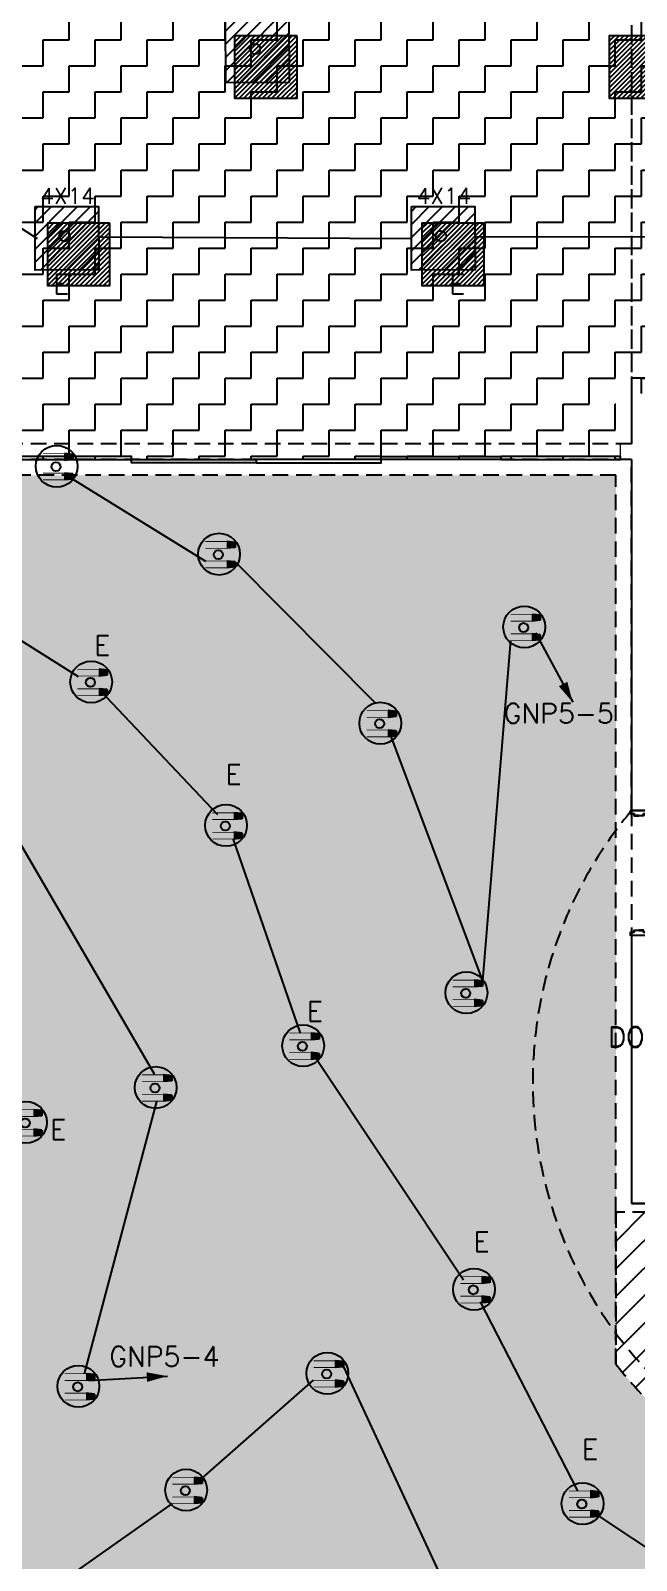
# Model space of a CAD drawing. Header units: inches. Extents: x 567115 to 582893, y 124948 to 133566.
# Drawn here: x 575163 to 575745, y 127263 to 128734 of the extents above; entities that cross this region are included whole.
import ezdxf

# ---------------------------------------------------------------- set-up
doc = ezdxf.new("R2010")
doc.units = ezdxf.units.IN
doc.header["$MEASUREMENT"] = 0
doc.linetypes.add('DASHED', pattern=[0.75, 0.5, -0.25])
doc.layers.add('bargh', color=2, linetype='Continuous', plot=False)
for name, color, linetype in [('Door', 1, 'Continuous'), ('ELECT', 3, 'Continuous'), ('kazeb', 15, 'Continuous'), ('khatchin', 15, 'DASHED'), ('LIGHTING', 3, 'Continuous'), ('LIGHTING WIRE', 4, 'Continuous'), ('wall kanaf', 4, 'Continuous'), ('wire', 4, 'Continuous')]:
    doc.layers.add(name, color=color, linetype=linetype)
doc.styles.add('ROMANS', font='romans.shx')

# ---------------------------------------------------------------- blocks, each defined once
blk = doc.blocks.new('barh')
at = {"layer": 'bargh', "ltscale": 80}
h = blk.add_hatch(dxfattribs=at)
h.set_pattern_fill('ANSI31', color=256)
h.set_pattern_definition([(45, (-26898.83973713651, -10198.60206395249), (-2.245064030267288, 2.245064030267288), [])])
h.paths.add_polyline_path([(60, 60), (0, 60), (0, 0), (60, 0)])
blk.add_lwpolyline([(60, 60), (0, 60), (0, 0), (60, 0)], close=True, dxfattribs=at)
blk = doc.blocks.new('4X14TO')
at = {"layer": 'LIGHTING'}
h = blk.add_hatch(dxfattribs=at)
h.set_pattern_fill('ANSI31', color=30, scale=70, style=0)
h.set_pattern_definition([(45, (-31130.7701792678, -3717.394609395182), (-6.18718433538229, 6.187184335382291), [])])
h.paths.add_polyline_path([(-60, 60), (0, 60), (0, 0), (-60, 0)])
at = {"layer": 'LIGHTING', "color": 3}
blk.add_lwpolyline([(-60, 60), (0, 60), (0, 0), (-60, 0)], close=True, dxfattribs=at)
at = {"layer": 'LIGHTING', "color": 2}
blk.add_circle((-32.18812563759275, 31.99136928035296), 4.964926850363248, dxfattribs=at)
at = {"layer": 'LIGHTING', "color": 2, "insert": (-3.441831551084761, 70.07078666289453), "char_height": 15, "attachment_point": 6, "style": 'ROMANS'}
blk.add_mtext('4X14', dxfattribs=at)
blk = doc.blocks.new('kam2x18t')
at = {"layer": 'ELECT'}
for p, q in [((15.88771896019171, 11.68841516475368), (7.902089985866041, 12.48779149723123)), ((7.902089985866041, 9.195696006165235), (15.88771896019171, 9.195696006165235)), ((15.88771896019171, 6.702976847576792), (7.902089985866041, 5.903600515099242)), ((8.878080813839915, 12.39009299771715), (8.878080813839915, 6.001299014635151)), ((9.472345375506848, 12.33060600835597), (9.472345375506848, 6.060786003996327)), ((10.10842643283104, 12.26693310988776), (10.10842643280921, 6.124458902442711)), ((10.70269099449797, 12.20744612052658), (10.70269099449797, 6.183945891803887)), ((11.33877205180033, 12.1437732220802), (11.33877205180033, 6.247618790250272)), ((11.93303661346727, 12.08428623271902), (11.93303661346727, 6.307105779611447)), ((12.83276316056435, 11.96832512042602), (12.83276316056435, 6.397170082600496)), ((13.42702772223129, 11.93473494039063), (13.42702772223129, 6.456657071961672)), ((14.1509906094725, 11.86226490708214), (14.1509906094725, 6.529127105248335)), ((14.74525517113943, 11.80277791772096), (14.74525517113943, 6.588614094609511)), ((15.29345439852477, 11.74790215411485), (15.29345439852477, 6.643489858215617)), ((15.88771896019171, 11.68841516475368), (15.88771896019171, 6.702976847576792)), ((15.88771896019171, -7.356627234781627), (7.902089985866041, -6.557250902304077)), ((7.902089985866041, -9.84934639337007), (15.88771896019171, -9.84934639337007)), ((15.88771896019171, -12.34206555195851), (7.902089985866041, -13.14144188443606)), ((8.878080813839915, -6.654949401818158), (8.878080813839915, -13.04374338490015)), ((9.472345375506848, -6.714436391179333), (9.472345375506848, -12.98425639553898)), ((10.10842643283104, -6.778109289647546), (10.10842643280921, -12.92058349709259)), ((10.70269099449797, -6.837596279008721), (10.70269099449797, -12.86109650773142)), ((11.33877205180033, -6.901269177455106), (11.33877205180033, -12.79742360928503)), ((11.93303661346727, -6.960756166816282), (11.93303661346727, -12.73793661992386)), ((12.83276316056435, -7.076717279109289), (12.83276316056435, -12.64787231693481)), ((13.42702772223129, -7.110307459144678), (13.42702772223129, -12.58838532757363)), ((14.1509906094725, -7.18277749245317), (14.1509906094725, -12.51591529428697)), ((14.74525517113943, -7.242264481814345), (14.74525517113943, -12.45642830492579)), ((15.29345439852477, -7.297140245420451), (15.29345439852477, -12.40155254131969)), ((15.88771896019171, -7.356627234781627), (15.88771896019171, -12.34206555195851))]:
    blk.add_line(p, q, dxfattribs=at)
at = {"layer": 'ELECT', "const_width": 0.7741439999913834}
for points in [[(-13.13894702601829, 12.48779149723123), (-13.13894702601829, 12.48779149723123), (7.902089985866041, 12.48779149723123), (7.902089985866041, 5.903600515099242), (-13.13894702601829, 5.903600515099242)], [(-13.13894702601829, -6.557250902304077), (-13.13894702601829, -6.557250902304077), (7.902089985866041, -6.557250902304077), (7.902089985866041, -13.14144188443606), (-13.13894702601829, -13.14144188443606)]]:
    blk.add_lwpolyline(points, dxfattribs=at)
at = {"layer": 'ELECT'}
for centre, radius in [((0.2270562094345223, 0.1683127936776145), 20.41578541488291), ((-0.4541124188690446, -0.3366255873552291), 4.408298720569396)]:
    blk.add_circle(centre, radius, dxfattribs=at)
blk = doc.blocks.new('FELESH1')
at = {"layer": 'wire', "color": 4, "linetype": 'Continuous'}
blk.add_line((10.69101856596535, 62.54183002842183), (-4.068202349619241, -22.21030323167361), dxfattribs=at)
at = {"layer": 'wire', "color": 4}
blk.add_lwpolyline([(-4.068202349619241, -22.21030323167361, 0, 10.44, 0), (0, 0, 10.44, 10.44, 0)], format="xyseb", dxfattribs=at)
blk = doc.blocks.new('D-125')
at = {"layer": 'Door', "ltscale": 8}
for p, q in [((-6.821420994237997, 10.41289502901782), (-6.821420994223445, 123.4128950289596)), ((-3.121420994255459, 124.6128950289421), (-3.121420994284563, 9.212895029006177))]:
    blk.add_line(p, q, dxfattribs=at)
at = {"layer": 'Door'}
for p, q in [((-122.5, 6), (-122.5, -6)), ((-6.475649015716044, 8.687316516574356), (-6.475649015701492, 4.499999999985448)), ((-6.475649015716044, 8.687316516574356), (-4.468239184672711, 8.687316516574356)), ((-5.99072364254971, 8.355525471808505), (-5.990723642564262, 4.478212038971833)), ((-5.99072364254971, 8.355525471808505), (-4.46823918465816, 8.355525471808505)), ((-4.834584681215347, 8.521420994205982), (-3.373941284007742, 8.521420994205982)), ((-4.104262982626096, 7.78683631302556), (-4.104262982626096, 9.247479710218613)), ((-2.5, 6), (-2.5, -6))]:
    blk.add_line(p, q, dxfattribs=at)
at = {"layer": 'Door', "ltscale": 8}
blk.add_lwpolyline([(-4.321420994223445, 123.4128950289305), (-4.321420994237997, 124.6128950289421), (-2.72142099426128, 124.6128950289421), (-2.72142099426128, 9.212895029006177), (-4.321420994237997, 9.21289502903528), (-4.321420994237997, 10.41289502904692), (-7.221420994232176, 10.41289502901782), (-7.221420994246728, 123.4128950289596)], close=True, dxfattribs=at)
at = {"layer": 'Door'}
for points in [[(-117.6710000000021, 0), (-117.6710000000021, 4.243499999996857, 0.414213562373095), (-117.7565000000177, 4.328999999997905), (-119.2144999999728, 4.328999999983353, -0.414213562373095), (-119.4709999999905, 4.585499999971944), (-119.4709999999905, 7.743499999982305, 0.414213562373095), (-119.5564999999915, 7.828999999997905), (-122.2434999999823, 7.828999999983353, 0.414213562373095), (-122.3289999999979, 7.743499999996857), (-122.3289999999979, 7.145000000004075), (-122.5, 7.145000000004075), (-122.5, 7.743499999996857, -0.414213562373095), (-122.2434999999823, 8.000000000014552), (-119.5564999999915, 7.999999999985448, -0.414213562373095), (-119.3000000000029, 7.743499999982305), (-119.2999999999884, 4.585499999971944, 0.414213562373095), (-119.2144999999728, 4.499999999985448), (-117.7565000000177, 4.5, -0.414213562373095), (-117.5, 4.243499999996857), (-117.5, 0)], [(-117.6710000000021, 0), (-117.6710000000021, -4.243499999996857, -0.414213562373095), (-117.7565000000177, -4.328999999997905), (-119.2144999999728, -4.328999999983353, 0.414213562373095), (-119.4709999999905, -4.585499999971944), (-119.4709999999905, -7.743499999982305, -0.414213562373095), (-119.5564999999915, -7.828999999997905), (-122.2434999999823, -7.828999999983353, -0.414213562373095), (-122.3289999999979, -7.743499999996857), (-122.3289999999979, -7.145000000004075), (-122.5, -7.145000000004075), (-122.5, -7.743499999996857, 0.414213562373095), (-122.2434999999823, -8.000000000014552), (-119.5564999999915, -7.999999999985448, 0.414213562373095), (-119.3000000000029, -7.743499999982305), (-119.2999999999884, -4.585499999971944, -0.414213562373095), (-119.2144999999728, -4.499999999985448), (-117.7565000000177, -4.5, 0.414213562373095), (-117.5, -4.243499999996857), (-117.5, 0)], [(-7.328999999997905, 0), (-7.328999999997905, 4.243499999996857, -0.414213562373095), (-7.243500000011409, 4.328999999997905), (-5.785500000027241, 4.328999999983353, 0.414213562373095), (-5.529000000009546, 4.585499999971944), (-5.529000000024098, 7.743499999982305, -0.414213562373095), (-5.44350000002305, 7.828999999997905), (-2.756500000017695, 7.828999999983353, -0.414213562373095), (-2.671000000002095, 7.743499999996857), (-2.671000000002095, 7.145000000004075), (-2.5, 7.145000000004075), (-2.500000000029104, 7.743499999996857, 0.414213562373095), (-2.756500000017695, 8.000000000014552), (-5.44350000002305, 7.999999999985448, 0.414213562373095), (-5.700000000011642, 7.743499999982305), (-5.700000000040745, 4.585499999971944, -0.414213562373095), (-5.785500000027241, 4.499999999985448), (-7.243500000011409, 4.5, 0.414213562373095), (-7.500000000029104, 4.243499999996857), (-7.5, 0)], [(-7.328999999997905, 0), (-7.328999999997905, -4.243499999996857, 0.414213562373095), (-7.243500000011409, -4.328999999997905), (-5.785500000027241, -4.328999999983353, -0.414213562373095), (-5.529000000009546, -4.585499999971944), (-5.529000000024098, -7.743499999982305, 0.414213562373095), (-5.44350000002305, -7.828999999997905), (-2.756500000017695, -7.828999999983353, 0.414213562373095), (-2.671000000002095, -7.743499999996857), (-2.671000000002095, -7.145000000004075), (-2.5, -7.145000000004075), (-2.500000000029104, -7.743499999996857, -0.414213562373095), (-2.756500000017695, -8.000000000014552), (-5.44350000002305, -7.999999999985448, -0.414213562373095), (-5.700000000011642, -7.743499999982305), (-5.700000000040745, -4.585499999971944, 0.414213562373095), (-5.785500000027241, -4.499999999985448), (-7.243500000011409, -4.5, -0.414213562373095), (-7.500000000029104, -4.243499999996857), (-7.5, 0)]]:
    blk.add_lwpolyline(points, format="xyb", dxfattribs=at)
for centre, radius in [((-4.104262982626096, 8.521420994205982), 0.4), ((-4.104262982626096, 8.517158011629363), 0.2807462686567165)]:
    blk.add_circle(centre, radius, dxfattribs=at)
at = {"layer": 'Door', "linetype": 'Continuous', "ltscale": 100}
blk.add_arc((-4.104358351003611, 8.517252778707189), 116.0958451697804, 90.1071251137101, 180.2552761399032, dxfattribs=at)

msp = doc.modelspace()

# ---------------------------------------------------------------- hatches: boundary and pattern name
at = {"layer": 'kazeb'}
h = msp.add_hatch(dxfattribs=at)
h.set_pattern_fill('ZIGZAG', color=256, scale=200, style=0)
h.set_pattern_definition([(0, (0, -5.820766091346741e-11), (25, 25), [25, -25]), (90, (25, -5.820766091346741e-11), (-25, 25), [25, -25])])
h.paths.add_polyline_path([(576494.0655293206, 128357.5391050356), (576494.0655293206, 129040.539105179), (575797.5655293206, 129040.5391051197), (575797.5655293206, 129013.039104964), (575725.5655293209, 129013.039104964), (575725.565529321, 129076.5391049618), (575004.0655495884, 129076.5362855518), (575004.0655359022, 128321.5391049248), (575725.5655293206, 128321.5391049248), (575725.5655293206, 128385.0391049249), (575797.5655293206, 128385.0391049249), (575797.5655293206, 128357.5391050357)])
h = msp.add_hatch(dxfattribs=at)
h.set_pattern_fill('ANGLE', color=256, scale=100, style=0)
h.set_pattern_definition([(0, (0, 0), (0, 27.5), [20, -7.5]), (90, (0, 0), (-27.5, 1.683833736505769e-15), [20, -7.5])])
edge = h.paths.add_edge_path()
edge.add_arc((576621.054570168, 122465.1047458989), 4873.758940012598, 92.22819113807773, 96.96402468155823)
edge.add_arc((576030.1302486522, 127688.3594270612), 385.452013468268, 217.8005144280645, 269.99999999409914, ccw=False)
edge.add_line((575725.5655293206, 127452.110434629), (575725.5655293206, 127598.0391047814))
edge.add_line((575725.5655293206, 127598.0391047814), (575725.5655293184, 128306.5391049273))
edge.add_line((575725.5655293184, 128306.5391049273), (574229.0655293206, 128306.5391049249))
edge.add_line((574229.0655293206, 128306.5391049249), (574229.0655293206, 127584.0609381499))
edge.add_line((574229.0655293206, 127584.0609381499), (574085.2406779383, 127502.759279967))
edge.add_arc((573092.0657183455, 126948.914860141), 1137.163199252726, 1.3293246317257967, 29.146240592419076, ccw=False)
edge.add_line((574228.9228691661, 126975.2959208212), (574229.0655293206, 126186.9142740449))
edge.add_line((574229.0655293206, 126186.9142740449), (574209.8464344884, 126168.8109573848))
edge.add_arc((575360.1875520339, 127307.1681527548), 1618.376282255318, 224.6999945847875, 251.2333228056685)
edge.add_arc((576548.5708434089, 125565.9166102654), 1721.760851263825, 163.3836556819739, 173.0307134208976, ccw=False)
edge.add_line((574898.7089357078, 126058.2743201284), (575023.9592820416, 126016.3859590971))
edge.add_arc((576592.7290219881, 125547.9659973192), 1637.209747577796, 133.9672390048677, 163.3748673522668, ccw=False)
edge.add_line((575456.1011521306, 126726.3262321485), (575414.1685538716, 126775.5867476624))
edge.add_line((575414.1685538716, 126775.5867476624), (575502.1967359176, 126850.5199950047))
edge.add_line((575502.1967359176, 126850.5199950047), (575517.7646671421, 126830.2565346904))
edge.add_line((575517.7646671421, 126830.2565346904), (575701.4239390519, 126947.9779866858))
edge.add_line((575701.4239390519, 126947.9779866858), (575688.2801843667, 126971.9263984801))
edge.add_line((575688.2801843667, 126971.9263984801), (575793.8621457986, 127023.1668590944))
edge.add_line((575793.8621457986, 127023.1668590944), (575823.37109175, 126962.363104484))
edge.add_arc((576431.6545874127, 125508.5152603819), 1575.970293151559, 91.3695595115729, 112.7042182368755, ccw=False)
edge.add_line((576393.9872480353, 127084.0353448113), (576437.761688263, 127084.5319498843))
edge.add_line((576437.761688263, 127084.5319498843), (576437.761688263, 127204.5319498843))
edge.add_line((576437.761688263, 127204.5319498843), (576431.5654059921, 127204.5319498842))
edge.add_line((576431.5654059921, 127204.5319498842), (576431.5654059921, 127335.1786736759))
edge = h.paths.add_edge_path(flags=16)
edge.add_arc((574868.5831609045, 127649.0391047815), 210, 0, 360)
edge = h.paths.add_edge_path(flags=16)
edge.add_arc((574868.5831609045, 126949.0391052219), 210, 0, 360)
h = msp.add_hatch(dxfattribs=at)
h.set_pattern_fill('ANSI31', color=256, scale=150)
h.set_pattern_definition([(45, (0, 0), (-13.25825214724776, 13.25825214724777), [])])
edge = h.paths.add_edge_path()
edge.add_line((576431.5654059921, 127598.0391047815), (575725.5655293206, 127598.0391047814))
edge.add_line((575725.5655293206, 127598.0391047814), (575725.5655293206, 127452.110434629))
edge.add_arc((576030.1302486522, 127688.3594270612), 385.4520134682465, 217.8005144280627, 269.9999999940991)
edge.add_arc((576621.054570168, 122465.1047458989), 4873.758940012666, 92.2281911380777, 96.9640246815581, ccw=False)
edge.add_line((576431.5654059921, 127335.1786736759), (576431.5654059921, 127598.0391047815))

# ---------------------------------------------------------------- linework, layer by layer
at = {"layer": 'Door'}
for points in [[(575144.8409114166, 128321.6488409862), (575259.8409114166, 128321.6488409862), (575259.8409114166, 128324.6488409862), (575144.8409114166, 128324.6488409862)], [(575379.8409114168, 128318.6488409864), (575259.8409114166, 128318.6488409864), (575259.8409114166, 128321.6488409862), (575379.8409114168, 128321.6488409862)], [(575379.8409114168, 128318.6488409864), (575499.8409114169, 128318.6488409864), (575499.8409114169, 128321.6488409862), (575379.8409114168, 128321.6488409862)], [(575614.8409114169, 128321.6488409862), (575499.8409114169, 128321.6488409862), (575499.8409114169, 128324.6488409862), (575614.8409114169, 128324.6488409862)], [(575614.8409114169, 128321.6488409862), (575729.8409114169, 128321.6488409862), (575729.8409114169, 128324.6488409862), (575614.8409114169, 128324.6488409862)]]:
    msp.add_lwpolyline(points, close=True, dxfattribs=at)
at = {"layer": 'khatchin', "ltscale": 30}
for points in [[(575019.0909215424, 129099.1481588985), (575740.5909305934, 129099.1481588985), (575740.5909305934, 128336.6481589637), (575019.0909215424, 128336.6481589637)], [(575812.5909305934, 129028.1481590029), (575740.5909305934, 129028.1481590029), (575740.5909305934, 128400.1481589637), (575812.5909305934, 128400.1481589637)]]:
    msp.add_lwpolyline(points, close=True, dxfattribs=at)
for points in [[(574224.8815126442, 126183.6281505995, 0.1160240602436587), (574854.5569038831, 125789.9394259003, -0.0421181086152739), (574913.7343369842, 126073.3833723402), (575038.9846832757, 126031.4950111776, -0.1328927214139605), (575472.612369752, 126739.6898146714), (575429.1939551444, 126790.6957998753), (575517.2221371905, 126865.6290472177), (575532.6976103691, 126845.4859317273), (575716.4493403248, 126963.0870388988), (575703.3055856396, 126987.035450693), (575808.8875470716, 127038.2759113074), (575838.1929249108, 126977.891612735, -0.1084541911657775), (576509.0909305934, 127098.4682297228), (576509.0909305934, 127340.6393735454, 0.0533671092778233), (576124.395058736, 127325.6561795225, -0.0444358952516319), (576045.1556498853, 127318.016465806, -0.6319237575097111), (575740.5909305923, 127984.2188991328), (575740.5909305934, 128321.6481571371), (574261.0909305933, 128321.6481571379), (574261.0909305933, 127732.9482909663, -0.3073954844142988), (574244.0909305933, 126201.7223521752), (574220.4764580408, 126179.4788345633)], [(576431.5654059921, 127204.5319498842), (576431.5654059921, 127335.1786736759, 0.02066691371270239), (576030.1302486125, 127302.9074135929, -0.2317851891054423), (575725.5655293206, 127452.110434629), (575725.5655293206, 127598.0391047814), (575725.5655293184, 128306.5391049273), (574229.0655293206, 128306.5391049249), (574229.0655293206, 127584.0609381499), (574085.2406779383, 127502.759279967, -0.1219737418638455), (574228.9228691661, 126975.2959208212)], [(576045.1556498853, 127318.016465806, -0.6319237575096917), (575740.5909305923, 127984.2188991328), (575740.5909305934, 127606.6481569944), (576509.0909305934, 127606.6481569943), (576509.0909305934, 127340.6393735454, 0.0533671092778235), (576124.395058736, 127325.6561795225, -0.0444358952516319), (576045.1556498853, 127318.0164658059)]]:
    msp.add_lwpolyline(points, format="xyb", dxfattribs=at)
msp.add_lwpolyline([(576431.5654059921, 127598.0391047815), (575725.5655293206, 127598.0391047814), (575725.5655293206, 127452.110434629, 0.2317851891054457), (576030.1302486125, 127302.9074135929, -0.02066691371270214), (576431.5654059921, 127335.1786736759)], format="xyb", close=True, dxfattribs=at)
at = {"layer": 'LIGHTING WIRE'}
for p, q in [((575169.7106233034, 128533.933980232), (575094.772280104, 128581.9138999293)), ((575529.7106233034, 128533.933980232), (575229.7058655253, 128535.3973143835)), ((575950.710627829, 128535.8967125198), (575589.7051495346, 128535.6017153872)), ((575203.439982377, 128302.9071017819), (575330.9787985466, 128224.1160611571)), ((575359.5483516809, 128223.3292734283), (575494.2041005112, 128087.7106368811)), ((575098.5399494633, 128182.1589211691), (575208.7282034113, 128113.2111891357)), ((575624.3007904087, 128147.6100421733), (575597.3376200561, 127820.4688525477)), ((575230.0867516382, 128099.403878868), (575342.521154441, 127980.4495438122)), ((575509.3698978856, 128055.3875010842), (575597.3376200561, 127820.4688525477)), ((575145.0020274366, 127966.4387793999), (575281.7357672129, 127731.2078111138)), ((575357.5031418694, 127957.2447394393), (575422.1499086089, 127770.3093162935)), ((575435.0031274605, 127749.8092732545), (575579.2161808899, 127533.1125867247)), ((575284.0465994434, 127704.515821422), (575214.547612866, 127442.6313459024)), ((575595.1931355048, 127512.0200601434), (575688.6750696822, 127330.4294910351)), ((575463.5913629794, 127449.6015623407), (575555.3563470095, 127252.0590583846)), ((575327.88461632, 127342.3878156548), (575435.0218098451, 127436.550157075)), ((575190.6214187496, 127241.4050556021), (575299.3150631858, 127317.9489799764)), ((575703.5462393418, 127309.637163192), (575919.3579529875, 127166.1256015088))]:
    msp.add_line(p, q, dxfattribs=at)
at = {"layer": 'wall kanaf', "color": 15}
for p, q in [((575740.5909305934, 128400.1481571379), (575740.5909305934, 128336.6481571379)), ((575740.5909305934, 128400.1481571379), (575812.5909305934, 128400.1481571377)), ((575740.5909305934, 128321.6481571379), (575740.5909305934, 127984.2188991327)), ((575740.5909305934, 127984.2188991327), (575806.4951479555, 127984.2188991327)), ((575746.5909305862, 127864.2188991326), (575740.4459305934, 127864.2188991326)), ((575740.5909305934, 127864.2188991302), (575740.5909305934, 127606.6481569943))]:
    msp.add_line(p, q, dxfattribs=at)
at = {"layer": 'wall kanaf', "color": 15, "lineweight": 20}
for p, q in [((575729.8409114169, 128336.6481571379), (575740.5909305937, 128336.6481571379)), ((575729.8409114169, 128321.6481571379), (575729.8409114169, 128336.6481571379)), ((575729.8409114169, 128321.6481571379), (575740.5909305937, 128321.6481571379))]:
    msp.add_line(p, q, dxfattribs=at)
at = {"layer": 'wall kanaf', "color": 15, "ltscale": 0.1}
msp.add_line((576509.0909305934, 127606.6481569943), (575740.5909305934, 127606.6481569943), dxfattribs=at)

# ---------------------------------------------------------------- block references
at = {"layer": 'bargh'}
for p in [(575359.0655720052, 128669.0393781147), (575719.0655720052, 128669.0393781147), (575179.0655720052, 128489.0393781147), (575539.0655720052, 128489.0393781147)]:
    msp.add_blockref('barh', p, dxfattribs=at)
at = {"layer": 'Door', "linetype": 'Continuous', "xscale": -1, "rotation": 270}
msp.add_blockref('D-125', (575747.5909305934, 127986.7188991326), dxfattribs=at)
at = {"layer": 'LIGHTING', "xscale": 1.015999999882655, "yscale": 1.015999999882655, "zscale": 1.015999999882655, "rotation": 0.200699017566844}
for p in [(575411.5299717325, 128684.0392498305), (575228.3967346675, 128504.0392498305), (575590.1644629497, 128504.0392498305)]:
    msp.add_blockref('4X14TO', p, dxfattribs=at)
at = {"layer": 'LIGHTING', "xscale": 0.9842519684461877, "yscale": 0.9842519684461877, "zscale": 0.9842519684461877}
for p in [(575187.8024637164, 128315.0548040969), (575343.9108330202, 128230.5700482657), (575637.2328248824, 128160.544532217), (575220.9503117437, 128107.7268631777), (575498.8357532066, 128068.0460606391), (575350.6293657643, 127969.7858356186), (575581.7001013955, 127808.9645069131), (575424.727102034, 127758.0181829301), (575282.9757109786, 127717.8691341645), (575158.1922843339, 127684.3226429019), (575588.8802161113, 127523.8355081685), (575447.9538443187, 127443.0041441836), (575208.6892641248, 127430.5840427465), (575312.2470976594, 127330.8834700202), (575693.2702139154, 127317.8460728677)]:
    msp.add_blockref('kam2x18t', p, dxfattribs=at)
at = {"layer": 'LIGHTING WIRE', "ltscale": 8}
for p, xscale, yscale, zscale, rotation in [((575674.8075266286, 128105.9131747037), 0.8799999989489689, 0.8799999989489689, 0.8799999989489689, 38.06307969232917), ((575274.7132222384, 127439.6269407839), 0.8799999990025775, 0.8799999990025775, 0.8799999990025775, 102.9031769781094)]:
    msp.add_blockref('FELESH1', p, dxfattribs=dict(at, xscale=xscale, yscale=yscale, zscale=zscale, rotation=rotation))

# ---------------------------------------------------------------- texts
at = {"layer": 'LIGHTING', "color": 2, "ltscale": 8, "style": 'ROMANS'}
for s, p in [('E', (575184.445334499, 128480.9229697407)), ('E', (575565.3096365985, 128480.9276870688)), ('E', (575223.8746038744, 128133.6467305139)), ('GNP5-5', (575617.7555133086, 128068.1969127461)), ('E', (575350.2798909177, 128009.509904574)), ('E', (575428.307562706, 127781.8439890167)), ('DOWN', (575718.2009335887, 127756.7369114295)), ('DOWN', (575718.2323293887, 127757.4060558615)), ('E', (575181.8003083424, 127668.1113634417)), ('E', (575588.5307412647, 127560.3193256563)), ('GNP5-4', (575238.5852420016, 127449.9322149353)), ('E', (575692.9207390688, 127360.8103932907))]:
    msp.add_text(s, height=19, dxfattribs=at).set_placement(p)

doc.saveas('drawing.dxf')
